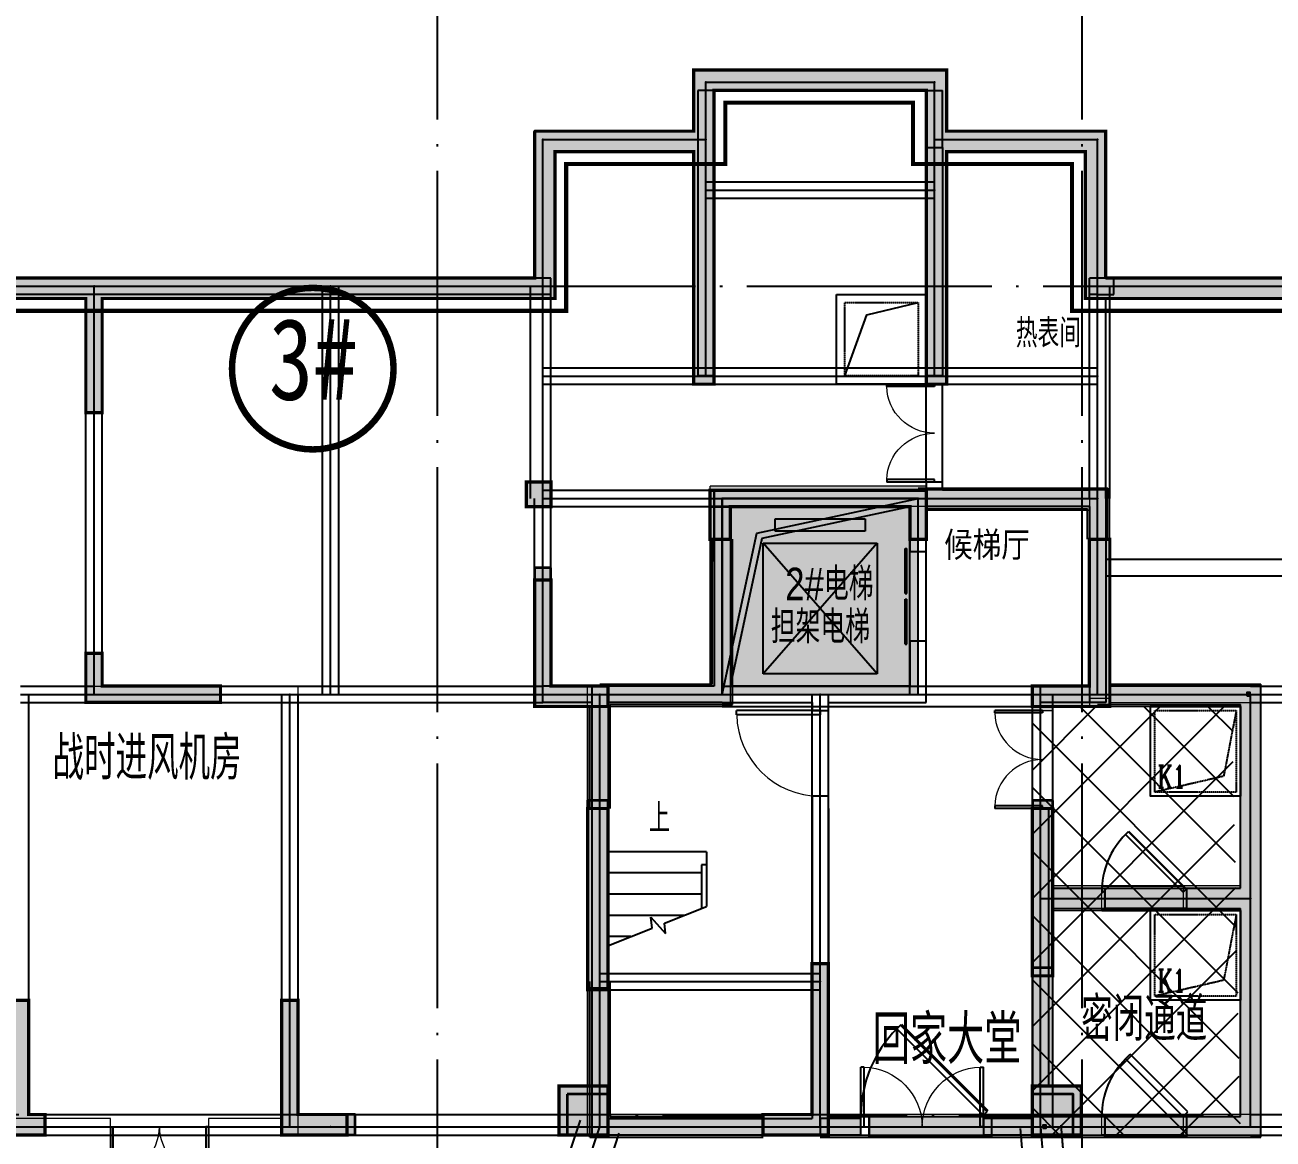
# Model space of a CAD drawing. Extents: x 290727 to 13733020, y 1731457 to 3643100.
# Drawn here: x 658024 to 673320, y 2238180 to 2251831 of the extents above; entities that cross this region are included whole.
import ezdxf
from ezdxf.enums import TextEntityAlignment as Align

# ---------------------------------------------------------------- set-up
doc = ezdxf.new("R2010")
doc.units = 0
doc.header["$LTSCALE"] = 10
doc.header["$PDSIZE"] = 0.5
for name, pattern in [('DASH', [0.35, 0.25, -0.1]), ('DASHED', [0.75, 0.5, -0.25]), ('DOTE', [2.42, 2, -0.2, 0.02, -0.2])]:
    doc.linetypes.add(name, pattern=pattern)
doc.layers.get('0').update_dxf_attribs({"linetype": 'CONTINUOUS'})
for name, color, linetype, true_color in [('1106', 7, 'CONTINUOUS', 0x89bf5f), ('2106', 7, 'CONTINUOUS', 0x64cfcf), ('2206', 7, 'CONTINUOUS', 0x3474d4), ('3200', 7, 'CONTINUOUS', 0xf4e9b4)]:
    doc.layers.add(name, color=color, linetype=linetype, true_color=true_color)
for name, color, linetype in [('21000', 5, 'CONTINUOUS'), ('BEAM_CONT', 4, 'CONTINUOUS'), ('BEAM_DASH', 144, 'DASHED'), ('COLU', 2, 'CONTINUOUS'), ('COLUMN', 9, 'CONTINUOUS'), ('DIM_SYMB', 3, 'CONTINUOUS'), ('DOTE', 8, 'DOTE'), ('EVTR', 2, 'CONTINUOUS'), ('PROMPT', 1, 'CONTINUOUS'), ('PUB_HATCH', 8, 'CONTINUOUS'), ('PUB_TEXT', 7, 'CONTINUOUS'), ('STAIR', 2, 'CONTINUOUS'), ('WALL', 255, 'CONTINUOUS'), ('WINDOW', 4, 'CONTINUOUS'), ('X-人防$0$PUB_HATCH', 8, 'CONTINUOUS'), ('主楼楼号', 6, 'CONTINUOUS'), ('主楼轴线', 8, 'CONTINUOUS'), ('作业图', 4, 'CONTINUOUS'), ('填充', 8, 'CONTINUOUS'), ('房间名称', 7, 'CONTINUOUS'), ('文字', 4, 'CONTINUOUS'), ('洞口边线', 7, 'CONTINUOUS'), ('防火分区示意线', 4, 'CONTINUOUS'), ('集水坑', 181, 'DASH'), ('雨水管', 2, 'CONTINUOUS')]:
    doc.layers.add(name, color=color, linetype=linetype)
for name, color, linetype, lineweight in [('_0', 7, 'CONTINUOUS', 15), ('X-人防$0$人防', 210, 'CONTINUOUS', 20), ('砼墙', 8, 'CONTINUOUS', 35)]:
    doc.layers.add(name, color=color, linetype=linetype, lineweight=lineweight)
doc.layers.add('DIM_MODI', color=6, linetype='CONTINUOUS', plot=False)
doc.layers.get('0').off()
doc.styles.add('_TCH_AXIS', font='COMPLEX', dxfattribs={"bigfont": 'GBCBIG'})
doc.styles.add('_TCH_DIM', font='SIMPLEX', dxfattribs={"bigfont": 'GBCBIG'})
doc.styles.add('HNSJY', font='HNSJY-07', dxfattribs={"width": 0.8, "bigfont": 'HNSJY-HZ'})
doc.styles.get("Standard").update_dxf_attribs({"font": 'rs.shx', "bigfont": 'hztxt.shx'})
doc.styles.add('黑体', font='simhei.ttf', dxfattribs={"width": 0.7})

# ---------------------------------------------------------------- blocks, each defined once
blk = doc.blocks.new('A$C55C93FC2')
at = {"layer": 'DOTE', "linetype": 'DOTE', "ltscale": 150}
for p, q in [((178148.6, 127235.5), (178148.6, 52513.6)), ((186048.6, 127235.5), (186048.6, 52513.6)), ((10299.5, 112042.4), (252290.8, 112042.4))]:
    blk.add_line(p, q, dxfattribs=at)
blk = doc.blocks.new('$DorLib2D$00000001')
for p, q in [((0.45, 0.975), (0.5, 0.975)), ((0.45, 0), (0.45, 0.975)), ((0.5, 0), (0.5, 0.975)), ((0.5, 0), (0.45, 0))]:
    blk.add_line(p, q)
at = {"lineweight": 13}
blk.add_arc((0.475, 0), 0.975, 91.4693, 180, dxfattribs=at)
blk = doc.blocks.new('$DorLib2D$00000127')
at = {"color": 0, "linetype": 'Continuous'}
for p, q in [((-0.033, 0.795, -93.75), (-0.533, 0.795, -93.75)), ((-0.533, 0.795, -93.75), (-0.533, 0.69, -93.75)), ((-0.033, 0.795, -93.75), (-0.033, 0.69, -93.75)), ((0.033, 0.795, -93.75), (0.033, 0.69, -93.75)), ((0.533, 0.795, -93.75), (0.033, 0.795, -93.75)), ((0.533, 0.795, -93.75), (0.533, 0.69, -93.75)), ((-0.033, 0.69, -93.75), (-0.533, 0.69, -93.75)), ((0.533, 0.69, -93.75), (0.033, 0.69, -93.75)), ((0.5, 0.5, -93.75), (-0.5, 0.5, -93.75))]:
    blk.add_line(p, q, dxfattribs=at)
blk = doc.blocks.new('$DorLib2D$00000002')
for p, q in [((-0.5, 0), (-0.5, 0.4875)), ((-0.475, 0.4875), (-0.5, 0.4875)), ((-0.475, 0), (-0.475, 0.4875)), ((0.475, 0), (0.475, 0.4875)), ((0.475, 0.4875), (0.5, 0.4875)), ((0.5, 0), (0.5, 0.4875)), ((-0.5, 0), (-0.475, 0)), ((0.5, 0), (0.475, 0))]:
    blk.add_line(p, q)
at = {"lineweight": 13}
for centre, start, end in [((-0.4875, 0), 0, 88.53072), ((0.4875, 0), 91.46928, 180)]:
    blk.add_arc(centre, 0.4875, start, end, dxfattribs=at)
blk = doc.blocks.new('_FZH')
blk.add_lwpolyline([(-0.5, -0.5), (0.5, -0.5), (0.5, 0.5), (-0.5, 0.5)], close=True)
at = {"layer": 'PUB_HATCH'}
blk.add_solid([(-0.5, -0.5), (0.5, -0.5), (-0.5, 0.5), (0.5, 0.5)], dxfattribs=at)
blk = doc.blocks.new('X-人防$0$$DorLib2D$00000002')
for p, q in [((-0.5, 0), (-0.5, 0.4875)), ((-0.475, 0.4875), (-0.5, 0.4875)), ((-0.475, 0), (-0.475, 0.4875)), ((0.475, 0), (0.475, 0.4875)), ((0.475, 0.4875), (0.5, 0.4875)), ((0.5, 0), (0.5, 0.4875)), ((-0.5, 0), (-0.475, 0)), ((0.5, 0), (0.475, 0))]:
    blk.add_line(p, q)
at = {"lineweight": 13}
for centre, start, end in [((-0.4875, 0), 0, 88.53072), ((0.4875, 0), 91.46928, 180)]:
    blk.add_arc(centre, 0.4875, start, end, dxfattribs=at)
blk = doc.blocks.new('X-人防$0$$DorLib2D$00000083')
for p, q in [((-0.207, 0.782), (-0.172, 0.817)), ((0.5, 0.075), (-0.207, 0.782)), ((0.5, 0.075), (0.535, 0.11))]:
    blk.add_line(p, q)
at = {"const_width": 0.025}
blk.add_lwpolyline([(0.535, 0.11), (-0.172, 0.817)], dxfattribs=at)
blk.add_arc((0.5, 0.075), 1, 135, 180)
blk = doc.blocks.new('X-人防$0$$DorLib2D$00000079')
for p, q in [((-0.207, 0.807), (-0.151, 0.864)), ((0.5, 0.1), (-0.207, 0.807)), ((0.557, 0.157), (-0.151, 0.864)), ((0.5, 0.1), (0.557, 0.157))]:
    blk.add_line(p, q)
blk.add_arc((0.5, 0.1), 1, 135, 180)
blk = doc.blocks.new('A$C4605627C')
at = {"layer": '雨水管', "color": 2}
blk.add_lwpolyline([(1100, 0), (0, 0), (0, 1100), (1100, 1100)], close=True, dxfattribs=at)
at = {"layer": '雨水管', "color": 2, "linetype": 'DASH'}
blk.add_lwpolyline([(1050, 50), (50, 50), (50, 1050), (1050, 1050)], close=True, dxfattribs=at)
blk.add_lwpolyline([(1050, 1050), (894, 244), (50, 50)], dxfattribs=at)
at = {"layer": 'PUB_TEXT', "color": 6, "style": '_TCH_AXIS', "width": 0.705882}
blk.add_text('K1', height=275.4, dxfattribs=at).set_placement((82, 102))
blk = doc.blocks.new('车库建筑作业图')
at = {"layer": '_0'}
h = blk.add_hatch(color=8, dxfattribs=at)
h.dxf.hatch_style = 1
h.paths.add_polyline_path([(677770, 2241129), (677770, 2241579), (678220, 2241579), (678220, 2241129)])
h.paths.add_polyline_path([(670370, 2238730), (670370, 2238230), (670870, 2238230), (670870, 2238730)], flags=17)
h.paths.add_polyline_path([(664670, 2238730), (664670, 2238230), (665170, 2238230), (665170, 2238730)], flags=17)
h.paths.add_polyline_path([(677270, 2238230), (677670, 2238230), (677670, 2240280), (677420, 2240280), (677420, 2238480), (677270, 2238480)], flags=17)
h.paths.add_polyline_path([(661370, 2239880), (661170, 2239880), (661170, 2238230), (662070, 2238230), (662070, 2238480), (661370, 2238480)], flags=17)
h.paths.add_polyline_path([(665170, 2242330), (664920, 2242330), (664920, 2240030), (665170, 2240030)], flags=17)
h.paths.add_polyline_path([(670620, 2242330), (670370, 2242330), (670370, 2240280), (670620, 2240280)], flags=17)
h.paths.add_polyline_path([(668870, 2245530), (669070, 2245530), (669070, 2246130), (666420, 2246130), (666420, 2245930), (666670, 2245930), (666670, 2245930), (668870, 2245930)], flags=17)
h.paths.add_polyline_path([(667870, 2240330), (667670, 2240330), (667670, 2238480), (667070, 2238480), (667070, 2238230), (667870, 2238230)], flags=17)
h.paths.add_polyline_path([(671320, 2245530), (671070, 2245530), (671070, 2243730), (670370, 2243730), (670370, 2243480), (671320, 2243480)], flags=17)
h.paths.add_polyline_path([(674370, 2239880), (674170, 2239880), (674170, 2238480), (673470, 2238480), (673470, 2238230), (674370, 2238230)], flags=17)
h.paths.add_polyline_path([(664470, 2245180), (664270, 2245180), (664270, 2243480), (665170, 2243480), (665170, 2243730), (664470, 2243730)], flags=17)
h.paths.add_polyline_path([(660420, 2243530), (660420, 2243730), (658970, 2243730), (658970, 2244130), (658770, 2244130), (658770, 2243530)], flags=17)
h.paths.add_polyline_path([(657670, 2238480), (657670, 2238230), (658270, 2238230), (658270, 2238480), (658070, 2238480), (658070, 2239880), (657870, 2239880), (657870, 2238480)], flags=17)
h.paths.add_polyline_path([(654770, 2239880), (654570, 2239880), (654570, 2238480), (653870, 2238480), (653870, 2238230), (654770, 2238230)], flags=17)
h.paths.add_polyline_path([(651020, 2242330), (650770, 2242330), (650770, 2240030), (651020, 2240030)], flags=17)
h.paths.add_polyline_path([(645570, 2242330), (645320, 2242330), (645320, 2240280), (645570, 2240280)], flags=17)
h.paths.add_polyline_path([(657170, 2244130), (656970, 2244130), (656970, 2243730), (655520, 2243730), (655520, 2243530), (657170, 2243530)], flags=17)
h.paths.add_polyline_path([(646870, 2245530), (647070, 2245530), (647070, 2245930), (649270, 2245930), (649270, 2245930), (649520, 2245930), (649520, 2246130), (646870, 2246130)], flags=17)
h.paths.add_polyline_path([(648270, 2240330), (648070, 2240330), (648070, 2238230), (648870, 2238230), (648870, 2238480), (648270, 2238480)], flags=17)
h.paths.add_polyline_path([(644870, 2245530), (644620, 2245530), (644620, 2243480), (645570, 2243480), (645570, 2243730), (644870, 2243730)], flags=17)
h.paths.add_polyline_path([(651670, 2245180), (651470, 2245180), (651470, 2243730), (650770, 2243730), (650770, 2243480), (651670, 2243480)], flags=17)
h.paths.add_polyline_path([(651370, 2245930), (651370, 2246230), (651670, 2246230), (651670, 2245930)], flags=17)
edge = h.paths.add_edge_path(flags=17)
edge.add_line((677420, 2238480), (677270, 2238480))
edge.add_line((677270, 2238480), (677270, 2238230))
edge.add_line((677270, 2238230), (677670, 2238230))
h.paths.add_polyline_path([(677670, 2241430), (677670, 2241930), (677670, 2243730), (676770, 2243730), (676770, 2248730), (671270, 2248730), (671270, 2250530), (669320, 2250530), (669320, 2251280), (666220, 2251280), (666220, 2250530), (664270, 2250530), (664270, 2248730), (651670, 2248730), (651670, 2250530), (649720, 2250530), (649720, 2251280), (646620, 2251280), (646620, 2250530), (644670, 2250530), (644670, 2248730), (639170, 2248730), (639170, 2243730), (638270, 2243730), (638270, 2238230), (643720, 2238230), (643720, 2237156), (643970, 2237156), (643970, 2238480), (641770, 2238480), (641770, 2239880), (641570, 2239880), (641570, 2238480), (638520, 2238480), (638520, 2243480), (639420, 2243480), (639420, 2243530), (640820, 2243530), (640820, 2243730), (639420, 2243730), (639420, 2248480), (644920, 2248480), (644920, 2250280), (646620, 2250280), (646620, 2247430), (646870, 2247430), (646870, 2251030), (649470, 2251030), (649470, 2247430), (649720, 2247430), (649720, 2250280), (651420, 2250280), (651420, 2248480), (656970, 2248480), (656970, 2247080), (657170, 2247080), (657170, 2248480), (658770, 2248480), (658770, 2247080), (658970, 2247080), (658970, 2248480), (664520, 2248480), (664520, 2250280), (666220, 2250280), (666220, 2247430), (666470, 2247430), (666470, 2251030), (669070, 2251030), (669070, 2247430), (669320, 2247430), (669320, 2250280), (671020, 2250280), (671020, 2248480), (676520, 2248480), (676520, 2243730), (675120, 2243730), (675120, 2243530), (676520, 2243530), (676520, 2243480), (677420, 2243480), (677420, 2241430)])
at = {"layer": 'PUB_HATCH', "linetype": 'Continuous'}
for points in [[(666270, 2251030), (666270, 2247530), (666470, 2247530), (666470, 2251030)], [(669270, 2250330), (669270, 2251030), (669070, 2251030), (669070, 2250330)], [(664470, 2248730), (657070, 2248730), (657070, 2248530), (664470, 2248530)], [(671170, 2248530), (671370, 2248730), (671070, 2248730), (671070, 2248530)], [(671370, 2248530), (671370, 2248730), (671170, 2248530)]]:
    blk.add_hatch(color=256, dxfattribs=at).paths.add_polyline_path(points)
at = {"layer": 'X-人防$0$PUB_HATCH'}
for points in [[(666420, 2243731), (666670, 2243481), (666670, 2245931), (666420, 2246181)], [(669070, 2246181), (666420, 2246181), (666670, 2245931), (669070, 2245931)], [(671070, 2245880), (671320, 2246130), (669070, 2246130), (669070, 2245880)], [(671195, 2243606), (671320, 2243731), (671320, 2246130), (671070, 2245880), (671070, 2243731)], [(664920, 2243731), (665170, 2243481), (666670, 2243481), (666420, 2243731)], [(664920, 2238231), (665170, 2238481), (665170, 2243481), (664920, 2243731)], [(670370, 2243731), (670620, 2243481), (671070, 2243481), (671195, 2243606), (671070, 2243731)], [(670370, 2243731), (670370, 2243431), (670620, 2243431), (670620, 2243481)], [(671195, 2243606), (671320, 2243481), (672920, 2243481), (673170, 2243731), (671320, 2243731)], [(673004, 2241131), (673170, 2241131), (673170, 2243731), (672920, 2243481), (672920, 2241281)], [(671320, 2243581), (671320, 2243481), (671195, 2243606), (671070, 2243481), (671070, 2243581)], [(670620, 2241281), (670620, 2242231), (670370, 2242231), (670370, 2241131), (670537, 2241131)], [(670620, 2240981), (671220, 2240981), (671220, 2241281), (670620, 2241281), (670537, 2241131)], [(672920, 2241281), (672220, 2241281), (672220, 2240981), (672920, 2240981), (673004, 2241131)], [(670370, 2238231), (670620, 2238481), (670620, 2240981), (670537, 2241131), (670370, 2241131)], [(672920, 2238481), (673170, 2238231), (673170, 2241131), (673004, 2241131), (672920, 2240981)], [(664920, 2238231), (668270, 2238231), (668270, 2238481), (665170, 2238481)], [(670470, 2238481), (669770, 2238481), (669770, 2238231), (670470, 2238231)], [(670370, 2238231), (671220, 2238231), (671220, 2238481), (670620, 2238481)], [(672920, 2238481), (672220, 2238481), (672220, 2238231), (673170, 2238231)]]:
    blk.add_hatch(color=256, dxfattribs=at).paths.add_polyline_path(points)
at = {"layer": '填充', "linetype": 'Continuous'}
h = blk.add_hatch(dxfattribs=at)
h.set_pattern_fill('ANSI37', color=256, scale=350, style=0)
h.set_pattern_definition([(45, (0, 0), (-392.8862, 392.8862), []), (135, (0, 0), (-392.8862, -392.8862), [])])
h.paths.add_polyline_path([(670370, 2243480), (672820, 2243480), (672920, 2238230), (670370, 2238230)])
at = {"layer": '_0', "linetype": 'Continuous'}
for points in [[(664571, 2238830), (665170, 2238830), (665170, 2238230), (664571, 2238230)], [(670971, 2238830), (670370, 2238830), (670370, 2238231), (670971, 2238231)]]:
    blk.add_lwpolyline(points, close=True, dxfattribs=at)
at = {"layer": 'DIM_MODI', "linetype": 'Continuous'}
for p, q in [((666220, 2250530), (666220, 2251280)), ((666220, 2251280), (669320, 2251280)), ((669320, 2251280), (669320, 2250530)), ((664270, 2248730), (664270, 2250530)), ((664270, 2250530), (666220, 2250530)), ((669320, 2250530), (671270, 2250530)), ((671270, 2250530), (671270, 2248730)), ((651670, 2248730), (664270, 2248730)), ((671270, 2248730), (676770, 2248730))]:
    blk.add_line(p, q, dxfattribs=at)
at = {"layer": 'DIM_SYMB'}
blk.add_lwpolyline([(665776, 2241830, 0, 0, 0), (665776, 2241220, 80, 0, 0), (665776, 2240920, 0, 0, 0)], format="xyseb", dxfattribs=at)
at = {"layer": 'EVTR'}
for p, q in [((667220, 2245630), (667220, 2245780)), ((667220, 2245780), (668320, 2245780)), ((668320, 2245780), (668320, 2245630)), ((668320, 2245630), (667220, 2245630)), ((667070, 2243880), (667070, 2245480)), ((667070, 2245480), (668470, 2245480)), ((668470, 2245480), (667070, 2243880)), ((668470, 2243880), (667070, 2245480)), ((667070, 2243880), (667070, 2245480)), ((668470, 2245480), (668470, 2243880)), ((668470, 2243880), (667070, 2243880))]:
    blk.add_line(p, q, dxfattribs=at)
at = {"layer": 'PROMPT', "linetype": 'Continuous'}
for p, q in [((673000, 2243611), (673040, 2243651)), ((673000, 2243651), (673040, 2243611)), ((670500, 2238311), (670540, 2238351)), ((670500, 2238351), (670540, 2238311))]:
    blk.add_line(p, q, dxfattribs=at)
for points in [[(673000, 2243611), (673040, 2243611), (673040, 2243651), (673000, 2243651)], [(670500, 2238311), (670540, 2238311), (670540, 2238351), (670500, 2238351)]]:
    blk.add_lwpolyline(points, close=True, dxfattribs=at)
at = {"layer": 'STAIR'}
for p, q in [((665176, 2241700), (665176, 2240550)), ((666376, 2241700), (665176, 2241700)), ((666376, 2241700), (666376, 2241540)), ((666316, 2241440), (665176, 2241440)), ((666316, 2241540), (666316, 2241005)), ((666376, 2241540), (666316, 2241540)), ((666376, 2241540), (666376, 2241029)), ((666376, 2241540), (666376, 2241029)), ((666316, 2241180), (665176, 2241180)), ((665860, 2240823), (666376, 2241029)), ((666102, 2240920), (665176, 2240920)), ((665711, 2240764), (665696, 2240898)), ((665696, 2240898), (665875, 2240697)), ((665875, 2240697), (665860, 2240823)), ((665176, 2240550), (665711, 2240764)), ((665451, 2240660), (665176, 2240660))]:
    blk.add_line(p, q, dxfattribs=at)
at = {"layer": 'WALL', "linetype": 'Continuous'}
for p, q in [((666270, 2251030), (666270, 2247530)), ((666470, 2251030), (666270, 2251030)), ((666470, 2251030), (666470, 2247530)), ((669070, 2250330), (669070, 2251030)), ((669070, 2251030), (669270, 2251030)), ((669270, 2250330), (669270, 2251030)), ((669070, 2250330), (669270, 2250330)), ((669070, 2250330), (669070, 2247530)), ((669270, 2250330), (669270, 2247530)), ((664470, 2248730), (657070, 2248730)), ((664470, 2248530), (664470, 2248730)), ((671370, 2248730), (671070, 2248730)), ((671070, 2248530), (671070, 2248730)), ((671370, 2248530), (671370, 2248730)), ((664470, 2248530), (657070, 2248530)), ((671170, 2248530), (671070, 2248530)), ((671070, 2246130), (671070, 2248480)), ((671070, 2248480), (671270, 2248480)), ((671170, 2248530), (671170, 2248530)), ((671170, 2248530), (671370, 2248530)), ((671270, 2246030), (671270, 2248480)), ((666470, 2247530), (666270, 2247530)), ((669270, 2247530), (669070, 2247530)), ((669270, 2247430), (669070, 2247430)), ((669270, 2246230), (669070, 2246230)), ((669070, 2246230), (669070, 2246130)), ((669270, 2246130), (669270, 2246230)), ((673470, 2245280), (671270, 2245280)), ((671270, 2245080), (673470, 2245080)), ((664970, 2243730), (664370, 2243730)), ((664370, 2243530), (664370, 2243730)), ((671070, 2243730), (670470, 2243730)), ((670470, 2243530), (670470, 2243730)), ((664970, 2243530), (664370, 2243530)), ((671070, 2243530), (670470, 2243530)), ((670370, 2242230), (670370, 2238430)), ((670570, 2242230), (670370, 2242230)), ((670570, 2242230), (670570, 2238830)), ((668270, 2238430), (667770, 2238430)), ((667770, 2238430), (667770, 2238230)), ((668270, 2238230), (668270, 2238430)), ((670370, 2238430), (669770, 2238430)), ((669770, 2238430), (669770, 2238230)), ((667770, 2238230), (668270, 2238230)), ((669770, 2238230), (670570, 2238230)), ((670570, 2238230), (670570, 2238230))]:
    blk.add_line(p, q, dxfattribs=at)
at = {"layer": 'WALL'}
for p, q in [((666470, 2245255), (666470, 2246130)), ((666470, 2245255), (666470, 2246130)), ((666470, 2246130), (666470, 2243730)), ((668970, 2246130), (666470, 2246130)), ((669070, 2246130), (668970, 2246130)), ((671070, 2246130), (669270, 2246130)), ((671270, 2246030), (671270, 2245180)), ((666670, 2245930), (666670, 2243730)), ((668870, 2245930), (666670, 2245930)), ((668870, 2245930), (668870, 2245380)), ((669070, 2245380), (669070, 2245930)), ((669170, 2245930), (669070, 2245930)), ((671070, 2245930), (669170, 2245930)), ((671070, 2245930), (671070, 2245180)), ((668870, 2245380), (669070, 2245380)), ((671070, 2245180), (671070, 2243530)), ((671270, 2245180), (671270, 2243530)), ((669070, 2244280), (668870, 2244280)), ((668870, 2244280), (668870, 2243730)), ((669070, 2243530), (669070, 2244280)), ((664970, 2243730), (664970, 2238230)), ((666470, 2243730), (664970, 2243730)), ((668870, 2243730), (666670, 2243730)), ((666670, 2243730), (667770, 2243730)), ((667770, 2243730), (668870, 2243730)), ((665170, 2243530), (665170, 2238430)), ((666570, 2243530), (665170, 2243530)), ((666570, 2243530), (667670, 2243530)), ((667670, 2243530), (667670, 2243430)), ((667670, 2243430), (667870, 2243430)), ((667870, 2243430), (667870, 2243530)), ((667870, 2243530), (669070, 2243530)), ((671270, 2243530), (671070, 2243530)), ((667870, 2242380), (667670, 2242380)), ((667670, 2242380), (667670, 2238430)), ((667870, 2238230), (667870, 2242380)), ((667870, 2242230), (667870, 2238330)), ((665170, 2238430), (667670, 2238430)), ((664970, 2238230), (667870, 2238230))]:
    blk.add_line(p, q, dxfattribs=at)
at = {"layer": 'WINDOW', "linetype": 'Continuous'}
for p, q in [((669070, 2246230), (669070, 2247430)), ((669270, 2246230), (669270, 2247430))]:
    blk.add_line(p, q, dxfattribs=at)
at = {"layer": 'WINDOW', "color": 7}
for p, q in [((671220, 2241281), (672220, 2241281)), ((671220, 2240981), (672220, 2240981))]:
    blk.add_line(p, q, dxfattribs=at)
at = {"layer": 'WINDOW', "color": 0}
for p, q in [((671220, 2238481), (672220, 2238481)), ((671220, 2238231), (672220, 2238231))]:
    blk.add_line(p, q, dxfattribs=at)
at = {"layer": 'X-人防$0$人防', "color": 210}
for p, q in [((666420, 2243731), (666420, 2246181)), ((669070, 2246181), (666420, 2246181)), ((669070, 2245931), (669070, 2246181)), ((671320, 2246130), (669070, 2246130)), ((669070, 2245880), (669070, 2246130)), ((671320, 2243731), (671320, 2246130)), ((666670, 2243481), (666670, 2245931)), ((669070, 2245931), (666670, 2245931)), ((671070, 2245880), (669070, 2245880)), ((671070, 2243731), (671070, 2245880)), ((664920, 2243731), (666420, 2243731)), ((664920, 2238231), (664920, 2243731)), ((670370, 2243731), (671070, 2243731)), ((670370, 2243731), (670370, 2243431)), ((671320, 2243731), (673170, 2243731)), ((673170, 2241131), (673170, 2243731)), ((671070, 2243581), (671070, 2243481)), ((671070, 2243581), (671320, 2243581)), ((671320, 2243581), (671320, 2243481)), ((665170, 2243481), (666670, 2243481)), ((665170, 2238481), (665170, 2243481)), ((670370, 2243431), (670620, 2243431)), ((670620, 2243481), (671070, 2243481)), ((670620, 2243431), (670620, 2243481)), ((671320, 2243481), (672920, 2243481)), ((672920, 2241281), (672920, 2243481)), ((670620, 2242231), (670370, 2242231)), ((670370, 2242231), (670370, 2241131)), ((670620, 2241281), (670620, 2242231)), ((671220, 2241281), (670620, 2241281)), ((671220, 2240981), (671220, 2241281)), ((672920, 2241281), (672220, 2241281)), ((672220, 2241281), (672220, 2240981)), ((670370, 2238231), (670370, 2241131)), ((673170, 2238231), (673170, 2241131)), ((670620, 2240981), (671220, 2240981)), ((670620, 2238481), (670620, 2240981)), ((672220, 2240981), (672920, 2240981)), ((672920, 2238481), (672920, 2240981)), ((668270, 2238481), (665170, 2238481)), ((668270, 2238231), (668270, 2238481)), ((670470, 2238481), (669770, 2238481)), ((669770, 2238481), (669770, 2238231)), ((670470, 2238231), (670470, 2238481)), ((671220, 2238481), (670620, 2238481)), ((671220, 2238231), (671220, 2238481)), ((672920, 2238481), (672220, 2238481)), ((672220, 2238481), (672220, 2238231)), ((664920, 2238231), (668270, 2238231)), ((669770, 2238231), (670470, 2238231)), ((670370, 2238231), (671220, 2238231)), ((672220, 2238231), (673170, 2238231))]:
    blk.add_line(p, q, dxfattribs=at)
at = {"layer": 'X-人防$0$人防', "color": 6}
for p, q in [((657977, 2243731), (661371, 2243731)), ((657977, 2243531), (661171, 2243531)), ((659071, 2238431), (657221, 2238431)), ((659071, 2238231), (659071, 2238431)), ((661171, 2238431), (660271, 2238431)), ((660271, 2238431), (660271, 2238231)), ((657221, 2238231), (659071, 2238231)), ((660271, 2238231), (661371, 2238231))]:
    blk.add_line(p, q, dxfattribs=at)
at = {"layer": 'X-人防$0$人防', "color": 6, "linetype": 'Continuous'}
for p, q in [((661371, 2238231), (661371, 2243731)), ((661171, 2238431), (661171, 2243531))]:
    blk.add_line(p, q, dxfattribs=at)
at = {"layer": '主楼楼号', "const_width": 79.2, "elevation": -3}
blk.add_lwpolyline([(660561, 2247620, 1), (662541, 2247620, 1)], format="xyb", close=True, dxfattribs=at)
at = {"layer": '主楼轴线', "linetype": 'DOTE', "ltscale": 150}
for p, q in [((637832, 2248630), (679853, 2248630)), ((636932, 2238330), (678953, 2238330))]:
    blk.add_line(p, q, dxfattribs=at)
at = {"layer": '砼墙'}
for points in [[(677670, 2241430), (677670, 2243730), (676770, 2243730), (676770, 2248730), (671270, 2248730), (671270, 2250530), (669320, 2250530), (669320, 2251280), (666220, 2251280), (666220, 2250530), (664270, 2250530), (664270, 2248730), (651670, 2248730)], [(657170, 2248480), (658770, 2248480), (658770, 2247080), (658970, 2247080), (658970, 2248480), (664520, 2248480), (664520, 2250280), (666220, 2250280), (666220, 2247430), (666470, 2247430), (666470, 2251030), (669070, 2251030), (669070, 2247430), (669320, 2247430), (669320, 2250280), (671020, 2250280), (671020, 2248480), (676520, 2248480)]]:
    blk.add_lwpolyline(points, dxfattribs=at)
for points in [[(668870, 2245530), (669070, 2245530), (669070, 2246130), (666420, 2246130), (666420, 2245930), (666670, 2245930), (666670, 2245930), (668870, 2245930)], [(671320, 2245530), (671070, 2245530), (671070, 2243730), (670370, 2243730), (670370, 2243480), (671320, 2243480)], [(664470, 2245180), (664270, 2245180), (664270, 2243480), (665170, 2243480), (665170, 2243730), (664470, 2243730)], [(660420, 2243530), (660420, 2243730), (658970, 2243730), (658970, 2244130), (658770, 2244130), (658770, 2243530)], [(665170, 2242330), (664920, 2242330), (664920, 2240030), (665170, 2240030)], [(670620, 2242330), (670370, 2242330), (670370, 2240280), (670620, 2240280)], [(667870, 2240330), (667670, 2240330), (667670, 2238480), (667070, 2238480), (667070, 2238230), (667870, 2238230)], [(657670, 2238480), (657670, 2238230), (658270, 2238230), (658270, 2238480), (658070, 2238480), (658070, 2239880), (657870, 2239880), (657870, 2238480)], [(661370, 2239880), (661170, 2239880), (661170, 2238230), (662070, 2238230), (662070, 2238480), (661370, 2238480)], [(664670, 2238730), (664670, 2238230), (665170, 2238230), (665170, 2238730)], [(670370, 2238730), (670370, 2238230), (670870, 2238230), (670870, 2238730)]]:
    blk.add_lwpolyline(points, close=True, dxfattribs=at)
at = {"layer": '防火分区示意线', "color": 5, "linetype": 'DASH', "ltscale": 300, "const_width": 50, "elevation": -2}
blk.add_lwpolyline([(651257, 2248328), (664657, 2248328), (664657, 2250128), (666607, 2250128), (666607, 2250878), (668907, 2250878), (668907, 2250127), (670857, 2250127), (670857, 2248328), (676357, 2248328), (676357, 2243328), (677257, 2243328), (677257, 2240929), (682770, 2240929)], dxfattribs=at)
at = {"layer": '集水坑', "linetype": 'ByBlock'}
blk.add_lwpolyline([(667970, 2248530), (669070, 2248530), (669070, 2247430), (667970, 2247430)], close=True, dxfattribs=at)
at = {"layer": '集水坑', "linetype": 'DASH'}
blk.add_lwpolyline([(668070, 2248430), (668970, 2248430), (668970, 2247530), (668070, 2247530)], close=True, dxfattribs=at)
at = {"layer": '集水坑', "linetype": 'ByBlock'}
blk.add_lwpolyline([(668070, 2247530), (668343, 2248280), (668970, 2248430)], dxfattribs=at)
at = {"layer": 'COLUMN', "linetype": 'Continuous', "rotation": 270}
for p, xscale, yscale, zscale in [((664870, 2238530), 599.9455798044801, 599.532613233896, 599.532613233896), ((670670, 2238530), 599.9455798049457, 600.467386741424, 600.467386741424)]:
    blk.add_blockref('_FZH', p, dxfattribs=dict(at, xscale=xscale, yscale=yscale, zscale=zscale))
at = {"layer": 'PUB_TEXT'}
for p in [(671820, 2242381), (671820, 2239881)]:
    blk.add_blockref('A$C4605627C', p, dxfattribs=at)
at = {"layer": 'WINDOW', "linetype": 'Continuous'}
for name, p, xscale, yscale, zscale, rotation in [('$DorLib2D$00000002', (669170, 2246830), -1200, 1200, -1200, 89.9999983373997), ('$DorLib2D$00000001', (667770, 2242905), 1050, 1050, -1050, 90)]:
    blk.add_blockref(name, p, dxfattribs=dict(at, xscale=xscale, yscale=yscale, zscale=zscale, rotation=rotation))
at = {"layer": 'WINDOW', "xscale": -1100, "yscale": 200, "zscale": 1100, "rotation": 90}
blk.add_blockref('$DorLib2D$00000127', (668970, 2244830), dxfattribs=at)
at = {"layer": 'WINDOW', "color": 7}
for name, p, xscale, yscale, zscale, rotation in [('X-人防$0$$DorLib2D$00000002', (670495, 2242831), 1200, 1200, 1200, 89.99997788312288), ('X-人防$0$$DorLib2D$00000083', (669020, 2238356), 1500, 1500, 1500, 3.940185420954767e-05), ('X-人防$0$$DorLib2D$00000002', (659671, 2238331), 1199.999999999995, 1199.999999999995, 1199.999999999995, 179.9999524158248)]:
    blk.add_blockref(name, p, dxfattribs=dict(at, xscale=xscale, yscale=yscale, zscale=zscale, rotation=rotation))
at = {"layer": 'WINDOW', "color": 7, "xscale": 1000, "yscale": 1000, "zscale": 1000}
blk.add_blockref('X-人防$0$$DorLib2D$00000083', (671720, 2241131), dxfattribs=at)
at = {"layer": 'WINDOW', "color": 0, "xscale": 1000.000000000001, "yscale": 1000.000000000001, "zscale": 1000.000000000001, "rotation": 2.670677886661531e-05}
blk.add_blockref('X-人防$0$$DorLib2D$00000079', (671720, 2238356), dxfattribs=at)
at = {"layer": 'WINDOW', "linetype": 'Continuous', "xscale": -1500, "yscale": 1500, "zscale": 1500}
blk.add_blockref('$DorLib2D$00000002', (669020, 2238330), dxfattribs=at)
at = {"layer": '文字', "linetype": 'Continuous'}
blk.add_blockref('A$C55C93FC2', (484928, 2126437), dxfattribs=at)
at = {"layer": 'PUB_TEXT', "style": '_TCH_DIM'}
for s, height, p in [('战时进风机房', 536.2, (658362, 2242581)), ('上', 357, (665672, 2241935)), ('密闭通道', 536.2, (670969, 2239380, 0))]:
    blk.add_text(s, height=height, dxfattribs=at).set_placement(p)
at = {"layer": '主楼楼号', "style": '黑体', "width": 0.8}
blk.add_text('3#', height=1000, dxfattribs=at).set_placement((661013, 2246938, -3), align=Align.BOTTOM_LEFT)
at = {"layer": '房间名称', "style": 'HNSJY', "width": 0.8}
blk.add_text('热表间', height=350, rotation=0, dxfattribs=at).set_placement((670168, 2247880))
at = {"layer": '房间名称'}
blk.add_text('候梯厅', height=350, dxfattribs=at).set_placement((669289, 2245277))
at = {"layer": '房间名称', "style": 'HNSJY', "width": 0.8}
for s, p in [('2#电梯', (667340, 2244781)), ('担架电梯', (667165, 2244254))]:
    blk.add_text(s, height=400, dxfattribs=at).set_placement(p)
at = {"layer": '文字', "linetype": 'Continuous', "style": 'HNSJY', "width": 0.8}
blk.add_text('回家大堂', height=600, dxfattribs=at).set_placement((668413, 2239099))
blk = doc.blocks.new('人防-l')
at = {"layer": '21000'}
for points in [[(823150, -892109), (824150, -892109), (824150, -892359), (823150, -892359)], [(820262, -894909), (821762, -894909), (821762, -895159), (820262, -895159)], [(823150, -894909), (824150, -894909), (824150, -895159), (823150, -895159)]]:
    blk.add_hatch(color=0, dxfattribs=at).paths.add_polyline_path(points)
at = {"layer": '2106'}
for points in [[(816362, -887134), (816062, -887134), (816062, -887434), (816362, -887434)], [(817062, -894534), (816462, -894534), (816462, -895134), (817062, -895134)], [(822862, -894534), (822262, -894534), (822262, -895134), (822862, -895134)]]:
    blk.add_hatch(color=0, dxfattribs=at).paths.add_polyline_path(points)
at = {"layer": '3200'}
for points in [[(818462, -887334), (818462, -887834), (818462, -889734), (819662, -889734), (820862, -889734), (820862, -887834), (820862, -887334), (818462, -887334)], [(820862, -887334), (818462, -887334), (818462, -887834), (818462, -889734), (818887, -887758)]]:
    blk.add_hatch(color=0, dxfattribs=at).paths.add_polyline_path(points)
at = {"color": 0}
for p, q in [((818262, -882234), (821062, -882234)), ((818262, -882934), (818262, -882234)), ((821062, -882934), (821062, -882234)), ((816262, -882934), (818262, -882934)), ((816262, -884734), (816262, -882934)), ((818262, -883554), (818262, -882934)), ((821062, -882934), (823062, -882934)), ((821062, -883554), (821062, -882934)), ((823062, -884734), (823062, -882934)), ((818262, -885834), (818262, -883554)), ((818262, -883554), (821062, -883554)), ((821062, -885834), (821062, -883554)), ((808962, -884734), (810762, -884734)), ((810762, -884734), (813662, -884734)), ((810762, -886284), (810762, -884734)), ((813662, -884734), (816262, -884734)), ((813662, -889734), (813662, -884734)), ((816262, -885834), (816262, -884734)), ((823062, -885834), (823062, -884734)), ((823062, -884734), (827112, -884734)), ((816262, -885834), (818262, -885834)), ((816262, -887334), (816262, -885834)), ((818262, -885834), (821062, -885834)), ((821062, -885834), (823062, -885834)), ((823062, -887334), (823062, -885834)), ((810762, -889234), (810762, -886284)), ((816262, -888334), (816262, -887334)), ((816262, -887334), (818462, -887334)), ((818462, -887334), (820862, -887334)), ((818462, -887834), (818462, -887334)), ((820862, -887834), (820862, -887334)), ((820862, -887334), (823062, -887334)), ((823062, -887834), (823062, -887334)), ((818462, -889734), (818462, -887834)), ((820862, -889734), (820862, -887834)), ((823062, -889734), (823062, -887834)), ((816262, -889734), (816262, -888334)), ((810762, -889734), (810762, -889234)), ((809862, -889734), (810762, -889734)), ((810762, -889734), (812312, -889734)), ((812312, -889734), (813162, -889734)), ((813162, -889734), (813662, -889734)), ((813162, -893484), (813162, -889734)), ((813662, -889734), (816262, -889734)), ((816262, -889734), (816962, -889734)), ((816962, -889734), (818462, -889734)), ((816962, -891134), (816962, -889734)), ((818462, -889734), (819662, -889734)), ((819662, -889734), (820862, -889734)), ((819662, -893034), (819662, -889734)), ((820862, -889734), (822362, -889734)), ((822362, -889734), (823062, -889734)), ((822362, -891134), (822362, -889734)), ((823062, -889734), (824937, -889734)), ((824937, -892234), (824937, -889734)), ((824937, -889734), (826162, -889734)), ((816962, -893254), (816962, -891134)), ((822362, -892234), (822362, -891134)), ((822362, -893184), (822362, -892234)), ((822362, -892234), (824937, -892234)), ((824937, -895034), (824937, -892234)), ((819662, -893254), (819662, -893034)), ((816962, -895034), (816962, -893254)), ((816962, -893254), (819662, -893254)), ((819662, -895034), (819662, -893254)), ((822362, -895034), (822362, -893184)), ((813162, -895034), (813162, -893484)), ((809862, -895034), (810162, -895034)), ((810162, -895034), (813162, -895034)), ((813162, -895034), (813662, -895034)), ((813662, -895034), (813862, -895034)), ((813862, -895034), (816962, -895034)), ((815471, -899484), (816962, -895034)), ((816962, -895034), (818962, -895034)), ((818962, -895034), (819662, -895034)), ((819662, -895034), (822362, -895034)), ((822362, -895034), (824937, -895034)), ((822362, -895034), (822741, -899484)), ((824937, -895034), (825662, -895034))]:
    blk.add_line(p, q, dxfattribs=at)
for p in [(818262, -882234), (821062, -882234), (816262, -882934), (818262, -882934), (821062, -882934), (823062, -882934), (818262, -883554), (821062, -883554), (810762, -884734), (813662, -884734), (816262, -884734), (823062, -884734), (816262, -885834), (818262, -885834), (821062, -885834), (823062, -885834), (810762, -886284), (816262, -887334), (818462, -887334), (820862, -887334), (823062, -887334), (818462, -887834), (820862, -887834), (823062, -887834), (816262, -888334), (810762, -889234), (810762, -889734), (812312, -889734), (813162, -889734), (813662, -889734), (816262, -889734), (816962, -889734), (818462, -889734), (819662, -889734), (820862, -889734), (822362, -889734), (823062, -889734), (824937, -889734), (816962, -891134), (822362, -891134), (822362, -892234), (824937, -892234), (819662, -893034), (816962, -893254), (819662, -893254), (822362, -893184), (813162, -893484), (810162, -895034), (813162, -895034), (813662, -895034), (813862, -895034), (816962, -895034), (818962, -895034), (819662, -895034), (822362, -895034), (824937, -895034)]:
    blk.add_point(p, dxfattribs=at)
at = {"layer": '1106', "color": 0}
for p, q in [((818112, -882084), (821212, -882084)), ((818112, -882834), (818112, -882084)), ((821212, -882834), (821212, -882084)), ((818362, -882334), (820962, -882334)), ((818362, -882934), (818362, -882334)), ((820962, -882934), (820962, -882334)), ((816162, -882834), (818112, -882834)), ((816162, -884634), (816162, -882834)), ((821212, -882834), (823162, -882834)), ((823162, -884634), (823162, -882834)), ((818362, -883554), (818362, -882934)), ((820962, -883554), (820962, -882934)), ((816412, -883084), (818112, -883084)), ((816412, -884884), (816412, -883084)), ((818112, -883554), (818112, -883084)), ((821212, -883084), (822912, -883084)), ((821212, -883554), (821212, -883084)), ((822912, -884884), (822912, -883084)), ((818112, -885834), (818112, -883554)), ((818362, -885834), (818362, -883554)), ((820962, -885834), (820962, -883554)), ((821212, -885834), (821212, -883554)), ((808962, -884634), (810762, -884634)), ((810762, -884634), (813662, -884634)), ((813662, -884634), (816162, -884634)), ((823162, -884634), (827112, -884634)), ((809062, -884884), (810662, -884884)), ((810662, -886284), (810662, -884884)), ((810862, -884884), (813662, -884884)), ((810862, -886284), (810862, -884884)), ((813662, -884884), (816412, -884884)), ((822912, -884884), (827112, -884884)), ((818312, -887234), (820862, -887234)), ((818312, -887834), (818312, -887234)), ((820862, -887209), (823187, -887209)), ((823187, -887834), (823187, -887209)), ((818562, -887434), (820762, -887434)), ((818562, -887834), (818562, -887434)), ((820762, -887834), (820762, -887434)), ((820962, -887834), (820962, -887459)), ((820962, -887459), (822937, -887459)), ((822937, -887834), (822937, -887459)), ((818337, -889609), (818337, -887834)), ((818587, -889859), (818587, -887834)), ((822962, -889634), (822962, -887834)), ((823212, -889609), (823212, -887834)), ((816162, -889884), (816162, -888334)), ((816362, -889634), (816362, -888334)), ((810662, -889834), (810662, -889234)), ((810862, -889634), (810862, -889234)), ((810862, -889634), (812312, -889634)), ((816362, -889634), (816962, -889634)), ((816962, -889609), (818337, -889609)), ((822362, -889634), (822962, -889634)), ((823212, -889609), (825062, -889609)), ((825062, -892234), (825062, -889609)), ((810662, -889834), (812312, -889834)), ((816162, -889884), (816837, -889884)), ((816837, -891134), (816837, -889884)), ((817087, -889859), (818587, -889859)), ((817087, -891134), (817087, -889859)), ((822362, -889884), (823062, -889884)), ((823062, -889859), (824812, -889859)), ((824812, -892109), (824812, -889859)), ((816812, -893254), (816812, -891134)), ((817062, -893254), (817062, -891134)), ((822262, -892234), (822262, -891134)), ((822512, -892109), (822512, -891134)), ((822262, -893184), (822262, -892234)), ((822512, -892109), (824812, -892109)), ((823150, -892109), (823150, -892359)), ((824150, -892109), (824150, -892359)), ((825062, -895159), (825062, -892234)), ((822512, -893184), (822512, -892359)), ((822512, -892359), (824812, -892359)), ((824812, -894909), (824812, -892359)), ((819562, -893254), (819562, -893034)), ((819762, -893254), (819762, -893034)), ((816837, -895159), (816837, -893254)), ((817087, -894909), (817087, -893254)), ((819562, -894884), (819562, -893254)), ((819762, -894909), (819762, -893254)), ((809962, -894884), (809962, -893484)), ((813062, -895134), (813062, -893484)), ((813262, -894884), (813262, -893484)), ((809962, -894884), (810162, -894884)), ((813262, -894884), (813662, -894884)), ((813662, -894884), (813862, -894884)), ((817087, -894909), (818962, -894909)), ((818962, -894884), (819562, -894884)), ((819762, -894909), (822362, -894909)), ((820262, -894909), (820262, -895159)), ((821762, -894909), (821762, -895159)), ((822362, -894909), (824812, -894909)), ((823150, -894909), (823150, -895159)), ((824150, -894909), (824150, -895159)), ((809862, -895134), (810162, -895134)), ((813062, -895134), (813662, -895134)), ((813662, -895134), (813862, -895134)), ((818962, -895134), (819662, -895134)), ((816837, -895159), (818962, -895159)), ((819662, -895159), (822362, -895159)), ((822362, -895159), (825062, -895159))]:
    blk.add_line(p, q, dxfattribs=at)
at = {"layer": '21000', "color": 0, "linetype": 'Continuous'}
for points in [[(823150, -892109), (824150, -892109), (824150, -892359), (823150, -892359)], [(820262, -894909), (821762, -894909), (821762, -895159), (820262, -895159)], [(823150, -894909), (824150, -894909), (824150, -895159), (823150, -895159)]]:
    blk.add_lwpolyline(points, close=True, dxfattribs=at)
at = {"layer": '2106', "color": 0, "linetype": 'Continuous'}
for points in [[(816362, -887134), (816062, -887134), (816062, -887434), (816362, -887434)], [(817062, -894534), (816462, -894534), (816462, -895134), (817062, -895134)], [(822862, -894534), (822262, -894534), (822262, -895134), (822862, -895134)]]:
    blk.add_lwpolyline(points, close=True, dxfattribs=at)
at = {"layer": '2206', "color": 0}
for p, q in [((818262, -883454), (821062, -883454)), ((818262, -883454), (821062, -883454)), ((818262, -883654), (821062, -883654)), ((813562, -889734), (813562, -884734)), ((813562, -889734), (813562, -884734)), ((813762, -889734), (813762, -884734)), ((816112, -885834), (816112, -884734)), ((816112, -885834), (816112, -884734)), ((816362, -885834), (816362, -884734)), ((822962, -885834), (822962, -884734)), ((822962, -885834), (822962, -884734)), ((823212, -885834), (823212, -884734)), ((816262, -885734), (818262, -885734)), ((816262, -885734), (818262, -885734)), ((818262, -885734), (821062, -885734)), ((818262, -885734), (821062, -885734)), ((821062, -885734), (823062, -885734)), ((821062, -885734), (823062, -885734)), ((816112, -887334), (816112, -885834)), ((816112, -887334), (816112, -885834)), ((816262, -885934), (818262, -885934)), ((816362, -887334), (816362, -885834)), ((818262, -885934), (821062, -885934)), ((821062, -885934), (823062, -885934)), ((822962, -887334), (822962, -885834)), ((822962, -887334), (822962, -885834)), ((823212, -887334), (823212, -885834)), ((810662, -889234), (810662, -886284)), ((810662, -889234), (810662, -886284)), ((810862, -889234), (810862, -886284)), ((816162, -888334), (816162, -887334)), ((816162, -888334), (816162, -887334)), ((816262, -887234), (818462, -887234)), ((816262, -887234), (818462, -887234)), ((816362, -888334), (816362, -887334)), ((816262, -887434), (818462, -887434)), ((820762, -889734), (820762, -887834)), ((820762, -889734), (820762, -887834)), ((820962, -889734), (820962, -887834)), ((809862, -889634), (810762, -889634)), ((809862, -889634), (810762, -889634)), ((812312, -889634), (813162, -889634)), ((812312, -889634), (813162, -889634)), ((813162, -889634), (813662, -889634)), ((813162, -889634), (813662, -889634)), ((813662, -889634), (816262, -889634)), ((813662, -889634), (816262, -889634)), ((818462, -889634), (819662, -889634)), ((818462, -889634), (819662, -889634)), ((819662, -889634), (820862, -889634)), ((819662, -889634), (820862, -889634)), ((820862, -889634), (822362, -889634)), ((820862, -889634), (822362, -889634)), ((824937, -889634), (826162, -889634)), ((824937, -889634), (826162, -889634)), ((809962, -893484), (809962, -889734)), ((813062, -893484), (813062, -889734)), ((813062, -893484), (813062, -889734)), ((813262, -893484), (813262, -889734)), ((819562, -893034), (819562, -889734)), ((819562, -893034), (819562, -889734)), ((819762, -893034), (819762, -889734)), ((822262, -891134), (822262, -889734)), ((822262, -891134), (822262, -889734)), ((822512, -891134), (822512, -889734)), ((809862, -889834), (810762, -889834)), ((812312, -889834), (813162, -889834)), ((813162, -889834), (813662, -889834)), ((813662, -889834), (816262, -889834)), ((818462, -889884), (819662, -889884)), ((819662, -889884), (820862, -889884)), ((820862, -889884), (822362, -889884)), ((824937, -889834), (826162, -889834)), ((816962, -893154), (819662, -893154)), ((816962, -893154), (819662, -893154)), ((822262, -895034), (822262, -893184)), ((822262, -895034), (822262, -893184)), ((822512, -895034), (822512, -893184)), ((816962, -893354), (819662, -893354)), ((810162, -894884), (813162, -894884)), ((810162, -894884), (813162, -894884)), ((813662, -894884), (813862, -894884)), ((813662, -894884), (813862, -894884)), ((813862, -894884), (816962, -894884)), ((813862, -894884), (816962, -894884)), ((815234, -899404), (816725, -894954)), ((815234, -899404), (816725, -894954)), ((824937, -894884), (825662, -894884)), ((824937, -894884), (825662, -894884)), ((810162, -895134), (813162, -895134)), ((813662, -895134), (813862, -895134)), ((813862, -895134), (816962, -895134)), ((815708, -899563), (817200, -895113)), ((822113, -895055), (822492, -899505)), ((822612, -895012), (822990, -899463)), ((822612, -895012), (822990, -899463)), ((824937, -895134), (825662, -895134))]:
    blk.add_line(p, q, dxfattribs=at)
at = {"layer": '3200', "color": 0, "linetype": 'Continuous'}
blk.add_lwpolyline([(820862, -887334), (818462, -887334), (818462, -887834), (818462, -889734), (818887, -887758)], close=True, dxfattribs=at)
at = {"layer": '3200', "color": 0}
blk.add_polyline3d([(818462, -887334, 5200), (818462, -887834, 5200), (818462, -889734, 5200), (819662, -889734, 5200), (820862, -889734, 5200), (820862, -887834, 5200), (820862, -887334, 5200), (818462, -887334, 5200), (818462, -887334, 5200)], dxfattribs=at)
blk = doc.blocks.new('梁图-10.22')
at = {"color": 0}
blk.add_lwpolyline([(-1439466, 294758), (-1441416, 294758), (-1441416, 295508), (-1444516, 295508), (-1444516, 294758), (-1446466, 294758), (-1446466, 292958), (-1459066, 292958), (-1459066, 294758), (-1461016, 294758), (-1461016, 295508), (-1464116, 295508), (-1464116, 294758), (-1466066, 294758), (-1466066, 292958), (-1471566, 292958), (-1471566, 287960), (-1472466, 287958), (-1472466, 282458), (-1433066, 282457), (-1433066, 287958), (-1433966, 287958), (-1433966, 292958), (-1439466, 292958), (-1439466, 294758)], dxfattribs=at)
at = {"layer": 'BEAM_CONT', "color": 0, "lineweight": 18}
for p, q in [((-1444266, 293938), (-1441666, 293938)), ((-1441666, 291858), (-1444266, 291858)), ((-1444066, 287958), (-1444066, 289758)), ((-1441866, 289758), (-1441866, 287958)), ((-1442966, 287958), (-1444066, 287958)), ((-1441866, 287958), (-1442966, 287958))]:
    blk.add_line(p, q, dxfattribs=at)
at = {"layer": 'BEAM_DASH', "color": 0, "lineweight": 18}
for p, q in [((-1441666, 294138), (-1444266, 294138)), ((-1449066, 292708), (-1449066, 287958)), ((-1448866, 287958), (-1448866, 292708)), ((-1446516, 292708), (-1446516, 291758)), ((-1446266, 291858), (-1446266, 292708)), ((-1439666, 292708), (-1439666, 291858)), ((-1439416, 291758), (-1439416, 292708)), ((-1446516, 291758), (-1446516, 290458)), ((-1444516, 291858), (-1446266, 291858)), ((-1439666, 291858), (-1441416, 291858)), ((-1439416, 289758), (-1439416, 291758)), ((-1446266, 291658), (-1444516, 291658)), ((-1446266, 290458), (-1446266, 291658)), ((-1444266, 291658), (-1441666, 291658)), ((-1441416, 291658), (-1439666, 291658)), ((-1439666, 291658), (-1439666, 289758)), ((-1451966, 291308), (-1451966, 288358)), ((-1451766, 288358), (-1451766, 291308)), ((-1444316, 290358), (-1446266, 290358)), ((-1446466, 290158), (-1446466, 289258)), ((-1446266, 289258), (-1446266, 290158)), ((-1446266, 290158), (-1444316, 290158)), ((-1444316, 289758), (-1444316, 287958)), ((-1441666, 287958), (-1441666, 289758)), ((-1451966, 287958), (-1452766, 287958)), ((-1449466, 287958), (-1450316, 287958)), ((-1449066, 287958), (-1449466, 287958)), ((-1446466, 287958), (-1448866, 287958)), ((-1444316, 287958), (-1445666, 287958)), ((-1440266, 287958), (-1441666, 287958)), ((-1436466, 287958), (-1439416, 287958)), ((-1452666, 287758), (-1451966, 287758)), ((-1452666, 284108), (-1452666, 287758)), ((-1450316, 287758), (-1449566, 287758)), ((-1449566, 287758), (-1449566, 284108)), ((-1449366, 287758), (-1448966, 287758)), ((-1449366, 284108), (-1449366, 287758)), ((-1448966, 287758), (-1446466, 287758)), ((-1439416, 287758), (-1436566, 287758)), ((-1445816, 287708), (-1445816, 286458)), ((-1445566, 287708), (-1444166, 287708)), ((-1445566, 286458), (-1445566, 287708)), ((-1444166, 287708), (-1443066, 287708)), ((-1443066, 287708), (-1443066, 284558)), ((-1442866, 287708), (-1441766, 287708)), ((-1442866, 284558), (-1442866, 287708)), ((-1441766, 287708), (-1440366, 287708)), ((-1440366, 287708), (-1440366, 286458)), ((-1440116, 286458), (-1440116, 287708)), ((-1443066, 284438), (-1445566, 284438)), ((-1440366, 284408), (-1440366, 283058)), ((-1440116, 283058), (-1440116, 284408)), ((-1445816, 284338), (-1445816, 283058)), ((-1445566, 283058), (-1445566, 284238)), ((-1445566, 284238), (-1443066, 284238)), ((-1449566, 282708), (-1452466, 282708)), ((-1448766, 282708), (-1448966, 282708)), ((-1446166, 282708), (-1448766, 282708)), ((-1443666, 282708), (-1445566, 282708)), ((-1440366, 282708), (-1442866, 282708)), ((-1436966, 282708), (-1439766, 282708)), ((-1452466, 282458), (-1449566, 282458)), ((-1448966, 282458), (-1448766, 282458)), ((-1448766, 282458), (-1446166, 282458)), ((-1445963, 282458), (-1447394, 278187)), ((-1445566, 282458), (-1443666, 282458)), ((-1442866, 282458), (-1440366, 282458)), ((-1439638, 278129), (-1440007, 282458)), ((-1439766, 282458), (-1436966, 282458))]:
    blk.add_line(p, q, dxfattribs=at)
at = {"layer": 'COLU', "color": 0, "const_width": 40}
for points in [[(-1446266, 290458), (-1446566, 290458), (-1446566, 290158), (-1446266, 290158)], [(-1445566, 283058), (-1446166, 283058), (-1446166, 282458), (-1445566, 282458)], [(-1439766, 283058), (-1440366, 283058), (-1440366, 282458), (-1439766, 282458)]]:
    blk.add_lwpolyline(points, close=True, dxfattribs=at)
at = {"layer": 'WALL', "color": 0, "const_width": 40}
for points in [[(-1439466, 292958), (-1439466, 294758), (-1441416, 294758), (-1441416, 295508), (-1444516, 295508), (-1444516, 294758), (-1446466, 294758)], [(-1453566, 292708), (-1451966, 292708), (-1451966, 291308), (-1451766, 291308), (-1451766, 292708), (-1446216, 292708), (-1446216, 294508), (-1444516, 294508), (-1444516, 291658), (-1444266, 291658), (-1444266, 295258), (-1441666, 295258), (-1441666, 291658), (-1441416, 291658), (-1441416, 294508), (-1439716, 294508), (-1439716, 292708), (-1434366, 292708)], [(-1446466, 294758), (-1446466, 292958), (-1453566, 292958)], [(-1434366, 292958), (-1439466, 292958)]]:
    blk.add_lwpolyline(points, dxfattribs=at)
for points in [[(-1441666, 289758), (-1441666, 290358), (-1444316, 290358), (-1444316, 289758), (-1444066, 289758), (-1444066, 290158), (-1441866, 290158), (-1441866, 289758)], [(-1439416, 287708), (-1439416, 289758), (-1439666, 289758), (-1439666, 287958), (-1440366, 287958), (-1440366, 287708)], [(-1446266, 287958), (-1446266, 289258), (-1446466, 289258), (-1446466, 287708), (-1445566, 287708), (-1445566, 287958)], [(-1451966, 287758), (-1450316, 287758), (-1450316, 287958), (-1451766, 287958), (-1451766, 288358), (-1451966, 288358)], [(-1445566, 284238), (-1445566, 286458), (-1445816, 286458), (-1445816, 284238)], [(-1440116, 284408), (-1440116, 286458), (-1440366, 286458), (-1440366, 284408)], [(-1442866, 284558), (-1443066, 284558), (-1443066, 282708), (-1443666, 282708), (-1443666, 282458), (-1442866, 282458)], [(-1452666, 282708), (-1452666, 284108), (-1452866, 284108), (-1452866, 282708), (-1453066, 282708), (-1453066, 282458), (-1452466, 282458), (-1452466, 282708)], [(-1449366, 282708), (-1449366, 284108), (-1449566, 284108), (-1449566, 282458), (-1448766, 282458), (-1448766, 282708)]]:
    blk.add_lwpolyline(points, close=True, dxfattribs=at)
at = {"layer": '洞口边线', "color": 0}
blk.add_lwpolyline([(-1441866, 290158), (-1444066, 290158), (-1444066, 287958), (-1443677, 289769), (-1441866, 290158)], close=True, dxfattribs=at)

msp = doc.modelspace()

# ---------------------------------------------------------------- block references
at = {"layer": '作业图', "color": 8, "linetype": 'ByBlock', "extrusion": (8.37508e-20, 6.90696e-07, 1)}
msp.add_blockref('梁图-10.22', (2110736, 1955772, 0), dxfattribs=at)
at = {"layer": '作业图', "linetype": 'Continuous'}
msp.add_blockref('车库建筑作业图', (0, 0), dxfattribs=at)
at = {"layer": '作业图', "color": 8, "linetype": 'ByBlock'}
msp.add_blockref('人防-l', (-151892, 3133363), dxfattribs=at)

doc.saveas('drawing.dxf')
